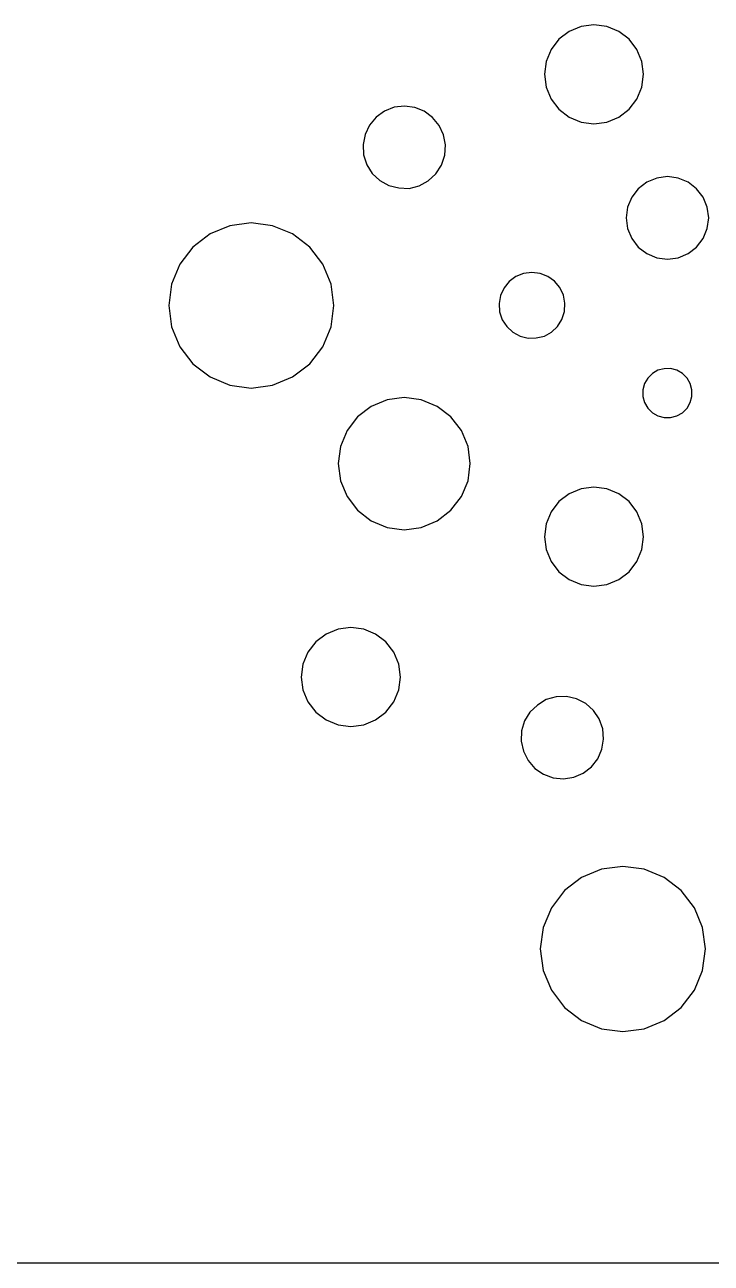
# Model space of a CAD drawing. Extents: x -205 to 205, y -255 to 210.
# Drawn here: x 46.34 to 67.12, y -64.43 to -26.93 of the extents above; entities that cross this region are included whole.
import ezdxf

# ---------------------------------------------------------------- set-up
doc = ezdxf.new("R2010")
doc.units = 0
doc.layers.get('0').update_dxf_attribs({"linetype": 'CONTINUOUS'})

msp = doc.modelspace()

# ---------------------------------------------------------------- linework, layer by layer
for p, q in [((63.184, -26.984), (62.823, -27.134)), ((63.573, -26.933), (63.184, -26.984)), ((63.961, -26.984), (63.573, -26.933)), ((64.323, -27.134), (63.961, -26.984)), ((62.512, -27.372), (62.274, -27.683)), ((62.823, -27.134), (62.512, -27.372)), ((64.633, -27.372), (64.323, -27.134)), ((64.872, -27.683), (64.633, -27.372)), ((62.274, -27.683), (62.124, -28.045)), ((65.021, -28.045), (64.872, -27.683)), ((62.124, -28.045), (62.073, -28.433)), ((65.073, -28.433), (65.021, -28.045)), ((62.073, -28.433), (62.124, -28.821)), ((65.021, -28.821), (65.073, -28.433)), ((62.124, -28.821), (62.274, -29.183)), ((64.872, -29.183), (65.021, -28.821)), ((62.274, -29.183), (62.512, -29.493)), ((64.633, -29.493), (64.872, -29.183)), ((57.231, -29.546), (56.976, -29.729)), ((57.523, -29.432), (57.231, -29.546)), ((57.834, -29.395), (57.523, -29.432)), ((58.144, -29.436), (57.834, -29.395)), ((58.435, -29.552), (58.144, -29.436)), ((58.688, -29.738), (58.435, -29.552)), ((62.512, -29.493), (62.823, -29.732)), ((64.323, -29.732), (64.633, -29.493)), ((56.775, -29.969), (56.64, -30.252)), ((56.976, -29.729), (56.775, -29.969)), ((58.886, -29.98), (58.688, -29.738)), ((59.018, -30.265), (58.886, -29.98)), ((62.823, -29.732), (63.184, -29.882)), ((63.184, -29.882), (63.573, -29.933)), ((63.573, -29.933), (63.961, -29.882)), ((63.961, -29.882), (64.323, -29.732)), ((56.64, -30.252), (56.58, -30.56)), ((59.075, -30.573), (59.018, -30.265)), ((56.58, -30.56), (56.598, -30.872)), ((59.054, -30.885), (59.075, -30.573)), ((56.598, -30.872), (56.693, -31.171)), ((58.956, -31.183), (59.054, -30.885)), ((56.693, -31.171), (56.86, -31.436)), ((56.86, -31.436), (57.087, -31.652)), ((58.557, -31.66), (58.786, -31.446)), ((58.786, -31.446), (58.956, -31.183)), ((57.087, -31.652), (57.361, -31.804)), ((57.361, -31.804), (57.666, -31.873)), ((57.666, -31.873), (57.977, -31.886)), ((57.977, -31.886), (58.281, -31.809)), ((58.281, -31.809), (58.557, -31.66)), ((65.171, -31.697), (64.912, -31.896)), ((65.473, -31.573), (65.171, -31.697)), ((65.796, -31.53), (65.473, -31.573)), ((66.12, -31.573), (65.796, -31.53)), ((66.421, -31.697), (66.12, -31.573)), ((66.68, -31.896), (66.421, -31.697)), ((64.714, -32.155), (64.589, -32.456)), ((64.912, -31.896), (64.714, -32.155)), ((66.879, -32.155), (66.68, -31.896)), ((67.004, -32.456), (66.879, -32.155)), ((64.589, -32.456), (64.546, -32.78)), ((67.046, -32.78), (67.004, -32.456)), ((53.197, -32.933), (52.55, -33.018)), ((53.844, -33.018), (53.197, -32.933)), ((64.546, -32.78), (64.589, -33.103)), ((67.004, -33.103), (67.046, -32.78)), ((51.947, -33.268), (51.429, -33.665)), ((52.55, -33.018), (51.947, -33.268)), ((54.447, -33.268), (53.844, -33.018)), ((54.965, -33.665), (54.447, -33.268)), ((64.589, -33.103), (64.714, -33.405)), ((66.879, -33.405), (67.004, -33.103)), ((51.429, -33.665), (51.032, -34.183)), ((55.362, -34.183), (54.965, -33.665)), ((64.714, -33.405), (64.912, -33.664)), ((64.912, -33.664), (65.171, -33.862)), ((66.421, -33.862), (66.68, -33.664)), ((66.68, -33.664), (66.879, -33.405)), ((65.171, -33.862), (65.473, -33.987)), ((65.473, -33.987), (65.796, -34.03)), ((65.796, -34.03), (66.12, -33.987)), ((66.12, -33.987), (66.421, -33.862)), ((51.032, -34.183), (50.782, -34.786)), ((55.612, -34.786), (55.362, -34.183)), ((61.443, -34.466), (61.211, -34.559)), ((61.692, -34.433), (61.443, -34.466)), ((61.941, -34.463), (61.692, -34.433)), ((62.174, -34.554), (61.941, -34.463)), ((50.782, -34.786), (50.697, -35.433)), ((55.697, -35.433), (55.612, -34.786)), ((61.009, -34.707), (60.85, -34.901)), ((61.211, -34.559), (61.009, -34.707)), ((62.378, -34.7), (62.174, -34.554)), ((62.538, -34.893), (62.378, -34.7)), ((60.744, -35.129), (60.699, -35.375)), ((60.85, -34.901), (60.744, -35.129)), ((62.646, -35.119), (62.538, -34.893)), ((62.695, -35.365), (62.646, -35.119)), ((50.697, -35.433), (50.782, -36.08)), ((55.612, -36.08), (55.697, -35.433)), ((60.699, -35.375), (60.716, -35.625)), ((62.604, -35.854), (62.68, -35.615)), ((62.68, -35.615), (62.695, -35.365)), ((60.716, -35.625), (60.794, -35.863)), ((60.794, -35.863), (60.93, -36.074)), ((62.471, -36.066), (62.604, -35.854)), ((50.782, -36.08), (51.032, -36.683)), ((55.362, -36.683), (55.612, -36.08)), ((60.93, -36.074), (61.113, -36.245)), ((61.113, -36.245), (61.334, -36.365)), ((61.334, -36.365), (61.577, -36.426)), ((61.826, -36.416), (62.07, -36.361)), ((62.07, -36.361), (62.289, -36.239)), ((62.289, -36.239), (62.471, -36.066)), ((51.032, -36.683), (51.429, -37.201)), ((54.965, -37.201), (55.362, -36.683)), ((61.577, -36.426), (61.826, -36.416)), ((51.429, -37.201), (51.947, -37.598)), ((54.447, -37.598), (54.965, -37.201)), ((65.34, -37.491), (65.201, -37.629)), ((65.509, -37.393), (65.34, -37.491)), ((65.699, -37.348), (65.509, -37.393)), ((65.894, -37.342), (65.699, -37.348)), ((66.083, -37.393), (65.894, -37.342)), ((66.253, -37.491), (66.083, -37.393)), ((66.391, -37.629), (66.253, -37.491)), ((51.947, -37.598), (52.55, -37.848)), ((52.55, -37.848), (53.197, -37.933)), ((53.197, -37.933), (53.844, -37.848)), ((53.844, -37.848), (54.447, -37.598)), ((65.103, -37.799), (65.053, -37.988)), ((65.201, -37.629), (65.103, -37.799)), ((66.489, -37.799), (66.391, -37.629)), ((66.54, -37.988), (66.489, -37.799)), ((57.827, -38.221), (57.31, -38.289)), ((58.345, -38.289), (57.827, -38.221)), ((65.053, -37.988), (65.053, -38.184)), ((65.053, -38.184), (65.103, -38.373)), ((66.489, -38.373), (66.54, -38.184)), ((66.54, -38.184), (66.54, -37.988)), ((56.827, -38.489), (56.413, -38.807)), ((57.31, -38.289), (56.827, -38.489)), ((58.827, -38.489), (58.345, -38.289)), ((59.241, -38.807), (58.827, -38.489)), ((65.103, -38.373), (65.201, -38.542)), ((65.201, -38.542), (65.34, -38.681)), ((66.253, -38.681), (66.391, -38.542)), ((66.391, -38.542), (66.489, -38.373)), ((56.413, -38.807), (56.095, -39.221)), ((59.559, -39.221), (59.241, -38.807)), ((65.34, -38.681), (65.509, -38.779)), ((65.509, -38.779), (65.698, -38.829)), ((65.698, -38.829), (65.894, -38.829)), ((65.894, -38.829), (66.083, -38.779)), ((66.083, -38.779), (66.253, -38.681)), ((56.095, -39.221), (55.895, -39.703)), ((59.759, -39.703), (59.559, -39.221)), ((55.895, -39.703), (55.827, -40.221)), ((59.827, -40.221), (59.759, -39.703)), ((55.827, -40.221), (55.895, -40.739)), ((59.759, -40.739), (59.827, -40.221)), ((55.895, -40.739), (56.095, -41.221)), ((59.559, -41.221), (59.759, -40.739)), ((56.095, -41.221), (56.413, -41.635)), ((59.241, -41.635), (59.559, -41.221)), ((62.823, -41.134), (62.512, -41.372)), ((63.184, -40.984), (62.823, -41.134)), ((63.573, -40.933), (63.184, -40.984)), ((63.961, -40.984), (63.573, -40.933)), ((64.323, -41.134), (63.961, -40.984)), ((64.633, -41.372), (64.323, -41.134)), ((62.512, -41.372), (62.274, -41.683)), ((64.872, -41.683), (64.633, -41.372)), ((56.413, -41.635), (56.827, -41.953)), ((56.827, -41.953), (57.31, -42.153)), ((58.345, -42.153), (58.827, -41.953)), ((58.827, -41.953), (59.241, -41.635)), ((62.274, -41.683), (62.124, -42.045)), ((65.021, -42.045), (64.872, -41.683)), ((57.31, -42.153), (57.827, -42.221)), ((57.827, -42.221), (58.345, -42.153)), ((62.124, -42.045), (62.073, -42.433)), ((65.073, -42.433), (65.021, -42.045)), ((62.073, -42.433), (62.124, -42.821)), ((65.021, -42.821), (65.073, -42.433)), ((62.124, -42.821), (62.274, -43.183)), ((64.872, -43.183), (65.021, -42.821)), ((62.274, -43.183), (62.512, -43.493)), ((62.512, -43.493), (62.823, -43.732)), ((64.323, -43.732), (64.633, -43.493)), ((64.633, -43.493), (64.872, -43.183)), ((62.823, -43.732), (63.184, -43.882)), ((63.961, -43.882), (64.323, -43.732)), ((63.184, -43.882), (63.573, -43.933)), ((63.573, -43.933), (63.961, -43.882)), ((55.823, -45.234), (55.461, -45.384)), ((56.211, -45.183), (55.823, -45.234)), ((56.6, -45.234), (56.211, -45.183)), ((56.961, -45.384), (56.6, -45.234)), ((55.151, -45.622), (54.912, -45.933)), ((55.461, -45.384), (55.151, -45.622)), ((57.272, -45.622), (56.961, -45.384)), ((57.51, -45.933), (57.272, -45.622)), ((54.912, -45.933), (54.762, -46.295)), ((57.66, -46.295), (57.51, -45.933)), ((54.762, -46.295), (54.711, -46.683)), ((57.711, -46.683), (57.66, -46.295)), ((54.711, -46.683), (54.762, -47.071)), ((57.66, -47.071), (57.711, -46.683)), ((54.762, -47.071), (54.912, -47.433)), ((57.51, -47.433), (57.66, -47.071)), ((54.912, -47.433), (55.151, -47.743)), ((57.272, -47.743), (57.51, -47.433)), ((61.861, -47.531), (61.632, -47.743)), ((62.125, -47.365), (61.861, -47.531)), ((62.426, -47.279), (62.125, -47.365)), ((62.74, -47.27), (62.426, -47.279)), ((63.045, -47.34), (62.74, -47.27)), ((63.323, -47.484), (63.045, -47.34)), ((63.557, -47.693), (63.323, -47.484)), ((55.151, -47.743), (55.461, -47.982)), ((55.461, -47.982), (55.823, -48.132)), ((56.6, -48.132), (56.961, -47.982)), ((56.961, -47.982), (57.272, -47.743)), ((61.632, -47.743), (61.471, -48.012)), ((63.732, -47.953), (63.557, -47.693)), ((63.837, -48.248), (63.732, -47.953)), ((55.823, -48.132), (56.211, -48.183)), ((56.211, -48.183), (56.6, -48.132)), ((61.382, -48.312), (61.37, -48.625)), ((61.471, -48.012), (61.382, -48.312)), ((63.865, -48.56), (63.837, -48.248)), ((61.37, -48.625), (61.437, -48.932)), ((63.814, -48.869), (63.865, -48.56)), ((61.437, -48.932), (61.578, -49.211)), ((63.688, -49.156), (63.814, -48.869)), ((61.578, -49.211), (61.784, -49.448)), ((61.784, -49.448), (62.042, -49.625)), ((63.246, -49.594), (63.495, -49.403)), ((63.495, -49.403), (63.688, -49.156)), ((62.042, -49.625), (62.336, -49.733)), ((62.336, -49.733), (62.648, -49.764)), ((62.648, -49.764), (62.958, -49.716)), ((62.958, -49.716), (63.246, -49.594)), ((64.447, -52.418), (63.8, -52.504)), ((65.094, -52.504), (64.447, -52.418)), ((63.197, -52.753), (62.679, -53.151)), ((63.8, -52.504), (63.197, -52.753)), ((65.697, -52.753), (65.094, -52.504)), ((66.215, -53.151), (65.697, -52.753)), ((62.679, -53.151), (62.282, -53.668)), ((66.612, -53.668), (66.215, -53.151)), ((62.282, -53.668), (62.032, -54.271)), ((66.862, -54.271), (66.612, -53.668)), ((62.032, -54.271), (61.947, -54.918)), ((66.947, -54.918), (66.862, -54.271)), ((61.947, -54.918), (62.032, -55.565)), ((66.862, -55.565), (66.947, -54.918)), ((62.032, -55.565), (62.282, -56.168)), ((66.612, -56.168), (66.862, -55.565)), ((62.282, -56.168), (62.679, -56.686)), ((66.215, -56.686), (66.612, -56.168)), ((62.679, -56.686), (63.197, -57.083)), ((65.697, -57.083), (66.215, -56.686)), ((63.197, -57.083), (63.8, -57.333)), ((63.8, -57.333), (64.447, -57.418)), ((64.447, -57.418), (65.094, -57.333)), ((65.094, -57.333), (65.697, -57.083)), ((163.822, -64.433), (29.572, -64.433))]:
    msp.add_line(p, q)

doc.saveas('drawing.dxf')
